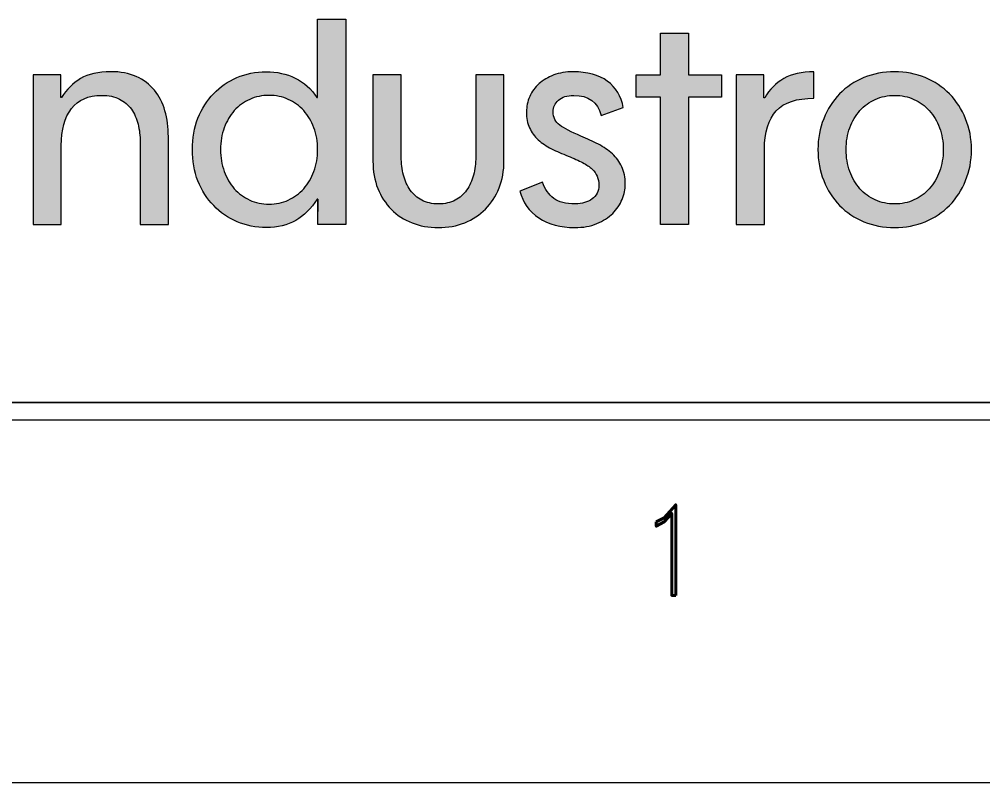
# Model space of a CAD drawing. Header units: millimetres. Extents: x 0 to 864, y 0 to 560.
# Drawn here: x 803.44 to 830.02, y 0 to 21.06 of the extents above; entities that cross this region are included whole.
import ezdxf

# ---------------------------------------------------------------- set-up
doc = ezdxf.new("R2010")
doc.units = ezdxf.units.MM
doc.layers.add('ACOT', color=7, linetype='Continuous')
doc.layers.add('Capa 1', color=7, linetype='Continuous')
doc.styles.add('ROMAND', font='romand', dxfattribs={"height": 0.125})

msp = doc.modelspace()

# ---------------------------------------------------------------- hatches: boundary and pattern name
at = {"linetype": 'ByBlock', "lineweight": 18}
h = msp.add_hatch(color=0, dxfattribs=at)
h.dxf.hatch_style = 1
h.paths.add_polyline_path([(821.909, 18.911), (822.82, 18.911), (822.82, 19.525), (821.909, 19.525), (821.909, 20.678), (821.13, 20.678), (821.13, 19.525), (820.464, 19.525), (820.464, 18.911), (821.13, 18.911), (821.13, 15.399), (821.909, 15.399)])
h = msp.add_hatch(color=0, dxfattribs=at)
h.dxf.hatch_style = 1
edge = h.paths.add_edge_path()
edge.add_spline(control_points=[(804.601, 16.886), (804.601, 17.269), (804.601, 17.575), (804.601, 17.575), (804.601, 18.01), (804.694, 18.35), (804.879, 18.593)], knot_values=[17, 17, 17, 17, 17.375023, 17.375023, 17.375023, 18.375023, 18.375023, 18.375023, 18.375023], degree=3, periodic=0)
edge.add_spline(control_points=[(804.879, 18.593), (805.066, 18.837), (805.344, 18.959), (805.716, 18.959)], knot_values=[16, 16, 16, 16, 17, 17, 17, 17], degree=3, periodic=0)
edge.add_spline(control_points=[(805.716, 18.959), (805.911, 18.959), (806.074, 18.924), (806.207, 18.857)], knot_values=[15, 15, 15, 15, 16, 16, 16, 16], degree=3, periodic=0)
edge.add_spline(control_points=[(806.207, 18.857), (806.342, 18.788), (806.45, 18.695), (806.534, 18.577)], knot_values=[14, 14, 14, 14, 15, 15, 15, 15], degree=3, periodic=0)
edge.add_spline(control_points=[(806.534, 18.577), (806.618, 18.46), (806.679, 18.322), (806.719, 18.165)], knot_values=[13, 13, 13, 13, 14, 14, 14, 14], degree=3, periodic=0)
edge.add_spline(control_points=[(806.719, 18.165), (806.757, 18.009), (806.777, 17.839), (806.777, 17.662)], knot_values=[12, 12, 12, 12, 13, 13, 13, 13], degree=3, periodic=0)
edge.add_spline(control_points=[(806.777, 17.662), (806.777, 17.662), (806.777, 15.399), (806.777, 15.399), (806.777, 15.399), (806.777, 15.399), (806.777, 15.399)], knot_values=[10.99999, 10.99999, 10.99999, 10.99999, 11.99999, 11.99999, 11.99999, 12, 12, 12, 12], degree=3, periodic=0)
edge.add_spline(control_points=[(806.777, 15.399), (806.777, 15.399), (807.555, 15.399), (807.555, 15.399)], knot_values=[10.00001, 10.00001, 10.00001, 10.00001, 10.99999, 10.99999, 10.99999, 10.99999], degree=3, periodic=0)
edge.add_spline(control_points=[(807.555, 15.399), (807.555, 15.399), (807.555, 17.819), (807.555, 17.819)], knot_values=[9.00001, 9.00001, 9.00001, 9.00001, 9.99999, 9.99999, 9.99999, 9.99999], degree=3, periodic=0)
edge.add_spline(control_points=[(807.555, 17.819), (807.555, 18.076), (807.524, 18.314), (807.461, 18.534)], knot_values=[8, 8, 8, 8, 9, 9, 9, 9], degree=3, periodic=0)
edge.add_spline(control_points=[(807.461, 18.534), (807.398, 18.753), (807.301, 18.944), (807.17, 19.103)], knot_values=[7, 7, 7, 7, 8, 8, 8, 8], degree=3, periodic=0)
edge.add_spline(control_points=[(807.17, 19.103), (807.04, 19.263), (806.873, 19.387), (806.671, 19.478)], knot_values=[6, 6, 6, 6, 7, 7, 7, 7], degree=3, periodic=0)
edge.add_spline(control_points=[(806.671, 19.478), (806.468, 19.566), (806.232, 19.612), (805.96, 19.612)], knot_values=[5, 5, 5, 5, 6, 6, 6, 6], degree=3, periodic=0)
edge.add_spline(control_points=[(805.96, 19.612), (805.625, 19.612), (805.35, 19.547), (805.134, 19.422)], knot_values=[4, 4, 4, 4, 5, 5, 5, 5], degree=3, periodic=0)
edge.add_spline(control_points=[(805.134, 19.422), (804.921, 19.297), (804.745, 19.124), (804.609, 18.904)], knot_values=[3, 3, 3, 3, 4, 4, 4, 4], degree=3, periodic=0)
edge.add_spline(control_points=[(804.584, 18.904), (804.584, 18.904), (804.584, 19.525), (804.584, 19.525), (804.584, 19.525), (804.584, 19.525), (804.584, 19.525)], knot_values=[0.99999, 0.99999, 0.99999, 0.99999, 1.99998, 1.99998, 1.99998, 1.99999, 1.99999, 1.99999, 1.99999], degree=3, periodic=0)
edge.add_spline(control_points=[(804.584, 19.525), (804.584, 19.525), (803.822, 19.525), (803.822, 19.525)], knot_values=[0.00001, 0.00001, 0.00001, 0.00001, 0.99999, 0.99999, 0.99999, 0.99999], degree=3, periodic=0)
edge.add_spline(control_points=[(803.822, 19.525), (803.822, 19.525), (803.822, 18.945), (803.822, 18.219)], knot_values=[20.624977, 20.624977, 20.624977, 20.624977, 21, 21, 21, 21], degree=3, periodic=0)
edge.add_spline(control_points=[(803.822, 18.219), (803.822, 17.494), (803.822, 16.624), (803.822, 16.044)], knot_values=[20.249985, 20.249985, 20.249985, 20.249985, 20.624977, 20.624977, 20.624977, 20.624977], degree=3, periodic=0)
edge.add_spline(control_points=[(803.822, 16.044), (803.822, 15.899), (803.822, 15.772), (803.822, 15.67)], knot_values=[20.156237, 20.156237, 20.156237, 20.156237, 20.249985, 20.249985, 20.249985, 20.249985], degree=3, periodic=0)
edge.add_spline(control_points=[(803.822, 15.67), (803.822, 15.568), (803.822, 15.491), (803.822, 15.445)], knot_values=[20.062489, 20.062489, 20.062489, 20.062489, 20.156237, 20.156237, 20.156237, 20.156237], degree=3, periodic=0)
edge.add_spline(control_points=[(803.822, 15.399), (803.822, 15.399), (803.822, 15.399), (803.822, 15.399), (803.822, 15.399), (803.822, 15.399), (803.822, 15.399)], knot_values=[19.998037, 19.998037, 19.998037, 19.998037, 20.000468, 20.000468, 20.000468, 20.002431, 20.002431, 20.002431, 20.002431], degree=3, periodic=0)
edge.add_spline(control_points=[(803.855, 15.399), (803.887, 15.399), (803.94, 15.399), (804.002, 15.399)], knot_values=[19.687496, 19.687496, 19.687496, 19.687496, 19.874992, 19.874992, 19.874992, 19.874992], degree=3, periodic=0)
edge.add_spline(control_points=[(804.002, 15.399), (804.065, 15.399), (804.138, 15.399), (804.211, 15.399)], knot_values=[19.5, 19.5, 19.5, 19.5, 19.687496, 19.687496, 19.687496, 19.687496], degree=3, periodic=0)
edge.add_spline(control_points=[(804.211, 15.399), (804.284, 15.399), (804.358, 15.399), (804.42, 15.399)], knot_values=[19.312504, 19.312504, 19.312504, 19.312504, 19.5, 19.5, 19.5, 19.5], degree=3, periodic=0)
edge.add_spline(control_points=[(804.42, 15.399), (804.483, 15.399), (804.536, 15.399), (804.568, 15.399)], knot_values=[19.125007, 19.125007, 19.125007, 19.125007, 19.312504, 19.312504, 19.312504, 19.312504], degree=3, periodic=0)
edge.add_spline(control_points=[(804.601, 15.399), (804.601, 15.399), (804.601, 15.399), (804.601, 15.399), (804.601, 15.399), (804.601, 15.399), (804.601, 15.399)], knot_values=[18.999033, 18.999033, 18.999033, 18.999033, 19.003926, 19.003926, 19.003926, 19.004893, 19.004893, 19.004893, 19.004893], degree=3, periodic=0)
edge.add_spline(control_points=[(804.601, 15.423), (804.601, 15.447), (804.601, 15.488), (804.601, 15.542)], knot_values=[18.843763, 18.843763, 18.843763, 18.843763, 18.937511, 18.937511, 18.937511, 18.937511], degree=3, periodic=0)
edge.add_spline(control_points=[(804.601, 15.542), (804.601, 15.595), (804.601, 15.662), (804.601, 15.739)], knot_values=[18.750015, 18.750015, 18.750015, 18.750015, 18.843763, 18.843763, 18.843763, 18.843763], degree=3, periodic=0)
edge.add_spline(control_points=[(804.601, 15.739), (804.601, 16.045), (804.601, 16.504), (804.601, 16.886)], knot_values=[18.375023, 18.375023, 18.375023, 18.375023, 18.750015, 18.750015, 18.750015, 18.750015], degree=3, periodic=0)
h = msp.add_hatch(color=0, dxfattribs=at)
h.dxf.hatch_style = 1
edge = h.paths.add_edge_path()
edge.add_spline(control_points=[(817.435, 18.503), (817.435, 18.33), (817.463, 18.181), (817.52, 18.059)], knot_values=[11, 11, 11, 11, 12, 12, 12, 12], degree=3, periodic=0)
edge.add_spline(control_points=[(817.52, 18.059), (817.579, 17.935), (817.658, 17.827), (817.761, 17.732)], knot_values=[10, 10, 10, 10, 11, 11, 11, 11], degree=3, periodic=0)
edge.add_spline(control_points=[(817.761, 17.732), (817.863, 17.637), (817.985, 17.555), (818.126, 17.485)], knot_values=[9, 9, 9, 9, 10, 10, 10, 10], degree=3, periodic=0)
edge.add_spline(control_points=[(818.126, 17.485), (818.267, 17.414), (818.419, 17.349), (818.582, 17.285)], knot_values=[8, 8, 8, 8, 9, 9, 9, 9], degree=3, periodic=0)
edge.add_spline(control_points=[(818.582, 17.285), (818.739, 17.222), (818.873, 17.162), (818.982, 17.103)], knot_values=[7, 7, 7, 7, 8, 8, 8, 8], degree=3, periodic=0)
edge.add_spline(control_points=[(818.982, 17.103), (819.093, 17.046), (819.18, 16.987), (819.244, 16.927)], knot_values=[6, 6, 6, 6, 7, 7, 7, 7], degree=3, periodic=0)
edge.add_spline(control_points=[(819.244, 16.927), (819.31, 16.866), (819.359, 16.8), (819.386, 16.727)], knot_values=[5, 5, 5, 5, 6, 6, 6, 6], degree=3, periodic=0)
edge.add_spline(control_points=[(819.386, 16.727), (819.416, 16.654), (819.431, 16.57), (819.431, 16.475)], knot_values=[4, 4, 4, 4, 5, 5, 5, 5], degree=3, periodic=0)
edge.add_spline(control_points=[(819.431, 16.475), (819.431, 16.313), (819.368, 16.188), (819.244, 16.102)], knot_values=[3, 3, 3, 3, 4, 4, 4, 4], degree=3, periodic=0)
edge.add_spline(control_points=[(819.244, 16.102), (819.124, 16.016), (818.968, 15.97), (818.778, 15.964)], knot_values=[2, 2, 2, 2, 3, 3, 3, 3], degree=3, periodic=0)
edge.add_spline(control_points=[(818.778, 15.964), (818.522, 15.964), (818.325, 16.016), (818.189, 16.117)], knot_values=[1, 1, 1, 1, 2, 2, 2, 2], degree=3, periodic=0)
edge.add_spline(control_points=[(818.189, 16.117), (818.053, 16.219), (817.947, 16.368), (817.874, 16.562)], knot_values=[0, 0, 0, 0, 1, 1, 1, 1], degree=3, periodic=0)
edge.add_spline(control_points=[(817.874, 16.562), (817.874, 16.562), (817.253, 16.317), (817.253, 16.317)], knot_values=[34.00001, 34.00001, 34.00001, 34.00001, 34.99999, 34.99999, 34.99999, 34.99999], degree=3, periodic=0)
edge.add_spline(control_points=[(817.253, 16.317), (817.333, 16.004), (817.508, 15.758), (817.776, 15.579)], knot_values=[33, 33, 33, 33, 34, 34, 34, 34], degree=3, periodic=0)
edge.add_spline(control_points=[(817.776, 15.579), (818.047, 15.4), (818.375, 15.312), (818.762, 15.312)], knot_values=[32, 32, 32, 32, 33, 33, 33, 33], degree=3, periodic=0)
edge.add_spline(control_points=[(818.762, 15.312), (818.998, 15.312), (819.203, 15.349), (819.379, 15.422)], knot_values=[31, 31, 31, 31, 32, 32, 32, 32], degree=3, periodic=0)
edge.add_spline(control_points=[(819.379, 15.422), (819.554, 15.495), (819.7, 15.59), (819.814, 15.705)], knot_values=[30, 30, 30, 30, 31, 31, 31, 31], degree=3, periodic=0)
edge.add_spline(control_points=[(819.814, 15.705), (819.93, 15.821), (820.017, 15.949), (820.074, 16.09)], knot_values=[29, 29, 29, 29, 30, 30, 30, 30], degree=3, periodic=0)
edge.add_spline(control_points=[(820.074, 16.09), (820.131, 16.232), (820.161, 16.37), (820.161, 16.506)], knot_values=[28, 28, 28, 28, 29, 29, 29, 29], degree=3, periodic=0)
edge.add_spline(control_points=[(820.161, 16.506), (820.161, 16.696), (820.129, 16.857), (820.066, 16.99)], knot_values=[27, 27, 27, 27, 28, 28, 28, 28], degree=3, periodic=0)
edge.add_spline(control_points=[(820.066, 16.99), (820.004, 17.124), (819.918, 17.242), (819.807, 17.344)], knot_values=[26, 26, 26, 26, 27, 27, 27, 27], degree=3, periodic=0)
edge.add_spline(control_points=[(819.807, 17.344), (819.697, 17.447), (819.568, 17.535), (819.418, 17.611)], knot_values=[25, 25, 25, 25, 26, 26, 26, 26], degree=3, periodic=0)
edge.add_spline(control_points=[(819.418, 17.611), (819.269, 17.686), (819.108, 17.762), (818.936, 17.835)], knot_values=[24, 24, 24, 24, 25, 25, 25, 25], degree=3, periodic=0)
edge.add_spline(control_points=[(818.936, 17.835), (818.668, 17.948), (818.474, 18.05), (818.353, 18.137)], knot_values=[23, 23, 23, 23, 24, 24, 24, 24], degree=3, periodic=0)
edge.add_spline(control_points=[(818.353, 18.137), (818.233, 18.224), (818.172, 18.348), (818.172, 18.51)], knot_values=[22, 22, 22, 22, 23, 23, 23, 23], degree=3, periodic=0)
edge.add_spline(control_points=[(818.172, 18.51), (818.172, 18.63), (818.221, 18.735), (818.318, 18.825)], knot_values=[21, 21, 21, 21, 22, 22, 22, 22], degree=3, periodic=0)
edge.add_spline(control_points=[(818.318, 18.825), (818.415, 18.915), (818.555, 18.958), (818.739, 18.958)], knot_values=[20, 20, 20, 20, 21, 21, 21, 21], degree=3, periodic=0)
edge.add_spline(control_points=[(818.739, 18.958), (819.148, 18.958), (819.399, 18.776), (819.493, 18.408)], knot_values=[19, 19, 19, 19, 20, 20, 20, 20], degree=3, periodic=0)
edge.add_spline(control_points=[(819.493, 18.408), (819.493, 18.408), (820.106, 18.62), (820.106, 18.62)], knot_values=[18.00001, 18.00001, 18.00001, 18.00001, 19, 19, 19, 19], degree=3, periodic=0)
edge.add_spline(control_points=[(820.106, 18.62), (820.048, 18.935), (819.902, 19.178), (819.666, 19.35)], knot_values=[17, 17, 17, 17, 18, 18, 18, 18], degree=3, periodic=0)
edge.add_spline(control_points=[(819.666, 19.35), (819.431, 19.525), (819.116, 19.61), (818.723, 19.61)], knot_values=[16, 16, 16, 16, 17, 17, 17, 17], degree=3, periodic=0)
edge.add_spline(control_points=[(818.723, 19.61), (818.525, 19.61), (818.346, 19.579), (818.189, 19.522)], knot_values=[15, 15, 15, 15, 16, 16, 16, 16], degree=3, periodic=0)
edge.add_spline(control_points=[(818.189, 19.522), (818.031, 19.46), (817.897, 19.379), (817.783, 19.282)], knot_values=[14, 14, 14, 14, 15, 15, 15, 15], degree=3, periodic=0)
edge.add_spline(control_points=[(817.783, 19.282), (817.672, 19.181), (817.585, 19.063), (817.524, 18.925)], knot_values=[13, 13, 13, 13, 14, 14, 14, 14], degree=3, periodic=0)
edge.add_spline(control_points=[(817.524, 18.925), (817.465, 18.791), (817.435, 18.649), (817.435, 18.503)], knot_values=[12, 12, 12, 12, 13, 13, 13, 13], degree=3, periodic=0)
edge = h.paths.add_edge_path()
edge.add_spline(control_points=[(816.036, 19.525), (816.036, 19.525), (816.036, 17.262), (816.036, 17.262)], knot_values=[10.00001, 10.00001, 10.00001, 10.00001, 10.99999, 10.99999, 10.99999, 10.99999], degree=3, periodic=0)
edge.add_spline(control_points=[(816.036, 17.262), (816.036, 17.083), (816.016, 16.914), (815.974, 16.759)], knot_values=[9, 9, 9, 9, 10, 10, 10, 10], degree=3, periodic=0)
edge.add_spline(control_points=[(815.974, 16.759), (815.931, 16.6), (815.869, 16.464), (815.785, 16.346)], knot_values=[8, 8, 8, 8, 9, 9, 9, 9], degree=3, periodic=0)
edge.add_spline(control_points=[(815.785, 16.346), (815.701, 16.227), (815.596, 16.134), (815.467, 16.067)], knot_values=[7, 7, 7, 7, 8, 8, 8, 8], degree=3, periodic=0)
edge.add_spline(control_points=[(815.467, 16.067), (815.339, 16), (815.184, 15.964), (815.007, 15.964)], knot_values=[6, 6, 6, 6, 7, 7, 7, 7], degree=3, periodic=0)
edge.add_spline(control_points=[(815.007, 15.964), (814.83, 15.964), (814.676, 16), (814.547, 16.067)], knot_values=[5, 5, 5, 5, 6, 6, 6, 6], degree=3, periodic=0)
edge.add_spline(control_points=[(814.547, 16.067), (814.419, 16.134), (814.312, 16.227), (814.229, 16.346)], knot_values=[4, 4, 4, 4, 5, 5, 5, 5], degree=3, periodic=0)
edge.add_spline(control_points=[(814.229, 16.346), (814.145, 16.464), (814.083, 16.6), (814.04, 16.759)], knot_values=[3, 3, 3, 3, 4, 4, 4, 4], degree=3, periodic=0)
edge.add_spline(control_points=[(814.04, 16.759), (813.998, 16.914), (813.979, 17.083), (813.979, 17.262)], knot_values=[2, 2, 2, 2, 3, 3, 3, 3], degree=3, periodic=0)
edge.add_spline(control_points=[(813.979, 17.262), (813.979, 17.262), (813.979, 19.525), (813.979, 19.525), (813.979, 19.525), (813.979, 19.525), (813.979, 19.525)], knot_values=[0.99999, 0.99999, 0.99999, 0.99999, 1.99999, 1.99999, 1.99999, 2, 2, 2, 2], degree=3, periodic=0)
edge.add_spline(control_points=[(813.979, 19.525), (813.979, 19.525), (813.2, 19.525), (813.2, 19.525)], knot_values=[0.00001, 0.00001, 0.00001, 0.00001, 0.99999, 0.99999, 0.99999, 0.99999], degree=3, periodic=0)
edge.add_spline(control_points=[(813.2, 19.525), (813.2, 19.525), (813.2, 17.142), (813.2, 17.142)], knot_values=[21.00001, 21.00001, 21.00001, 21.00001, 21.99999, 21.99999, 21.99999, 21.99999], degree=3, periodic=0)
edge.add_spline(control_points=[(813.2, 17.142), (813.2, 16.864), (813.245, 16.615), (813.332, 16.392)], knot_values=[20, 20, 20, 20, 21, 21, 21, 21], degree=3, periodic=0)
edge.add_spline(control_points=[(813.332, 16.392), (813.423, 16.169), (813.546, 15.977), (813.707, 15.815)], knot_values=[19, 19, 19, 19, 20, 20, 20, 20], degree=3, periodic=0)
edge.add_spline(control_points=[(813.707, 15.815), (813.866, 15.652), (814.057, 15.529), (814.277, 15.442)], knot_values=[18, 18, 18, 18, 19, 19, 19, 19], degree=3, periodic=0)
edge.add_spline(control_points=[(814.277, 15.442), (814.497, 15.356), (814.737, 15.312), (815, 15.312)], knot_values=[17, 17, 17, 17, 18, 18, 18, 18], degree=3, periodic=0)
edge.add_spline(control_points=[(815, 15.312), (815.267, 15.312), (815.51, 15.356), (815.73, 15.446)], knot_values=[16, 16, 16, 16, 17, 17, 17, 17], degree=3, periodic=0)
edge.add_spline(control_points=[(815.73, 15.446), (815.95, 15.535), (816.141, 15.662), (816.305, 15.823)], knot_values=[15, 15, 15, 15, 16, 16, 16, 16], degree=3, periodic=0)
edge.add_spline(control_points=[(816.305, 15.823), (816.466, 15.984), (816.592, 16.178), (816.68, 16.404)], knot_values=[14, 14, 14, 14, 15, 15, 15, 15], degree=3, periodic=0)
edge.add_spline(control_points=[(816.68, 16.404), (816.77, 16.629), (816.815, 16.881), (816.815, 17.159)], knot_values=[13, 13, 13, 13, 14, 14, 14, 14], degree=3, periodic=0)
edge.add_spline(control_points=[(816.815, 17.159), (816.815, 17.159), (816.815, 19.525), (816.815, 19.525), (816.815, 19.525), (816.815, 19.525), (816.815, 19.525)], knot_values=[11.99999, 11.99999, 11.99999, 11.99999, 12.99999, 12.99999, 12.99999, 13, 13, 13, 13], degree=3, periodic=0)
edge.add_spline(control_points=[(816.815, 19.525), (816.815, 19.525), (816.036, 19.525), (816.036, 19.525)], knot_values=[11.00001, 11.00001, 11.00001, 11.00001, 11.99999, 11.99999, 11.99999, 11.99999], degree=3, periodic=0)
h = msp.add_hatch(color=0, dxfattribs=at)
h.dxf.hatch_style = 1
edge = h.paths.add_edge_path()
edge.add_spline(control_points=[(823.222, 19.525), (823.222, 19.525), (823.222, 18.945), (823.222, 18.219)], knot_values=[10.624977, 10.624977, 10.624977, 10.624977, 11, 11, 11, 11], degree=3, periodic=0)
edge.add_spline(control_points=[(823.222, 18.219), (823.222, 17.494), (823.222, 16.624), (823.222, 16.044)], knot_values=[10.249985, 10.249985, 10.249985, 10.249985, 10.624977, 10.624977, 10.624977, 10.624977], degree=3, periodic=0)
edge.add_spline(control_points=[(823.222, 16.044), (823.222, 15.899), (823.222, 15.772), (823.222, 15.67)], knot_values=[10.156237, 10.156237, 10.156237, 10.156237, 10.249985, 10.249985, 10.249985, 10.249985], degree=3, periodic=0)
edge.add_spline(control_points=[(823.222, 15.67), (823.222, 15.568), (823.222, 15.491), (823.222, 15.445)], knot_values=[10.062489, 10.062489, 10.062489, 10.062489, 10.156237, 10.156237, 10.156237, 10.156237], degree=3, periodic=0)
edge.add_spline(control_points=[(823.222, 15.399), (823.222, 15.399), (823.222, 15.399), (823.222, 15.399), (823.222, 15.399), (823.222, 15.399), (823.222, 15.399)], knot_values=[9.998037, 9.998037, 9.998037, 9.998037, 10.000468, 10.000468, 10.000468, 10.002431, 10.002431, 10.002431, 10.002431], degree=3, periodic=0)
edge.add_spline(control_points=[(823.235, 15.399), (823.241, 15.399), (823.247, 15.399), (823.255, 15.399)], knot_values=[9.874992, 9.874992, 9.874992, 9.874992, 9.921867, 9.921867, 9.921867, 9.921867], degree=3, periodic=0)
edge.add_spline(control_points=[(823.255, 15.399), (823.287, 15.399), (823.34, 15.399), (823.402, 15.399)], knot_values=[9.687496, 9.687496, 9.687496, 9.687496, 9.874992, 9.874992, 9.874992, 9.874992], degree=3, periodic=0)
edge.add_spline(control_points=[(823.402, 15.399), (823.465, 15.399), (823.538, 15.399), (823.611, 15.399)], knot_values=[9.5, 9.5, 9.5, 9.5, 9.687496, 9.687496, 9.687496, 9.687496], degree=3, periodic=0)
edge.add_spline(control_points=[(823.611, 15.399), (823.684, 15.399), (823.757, 15.399), (823.819, 15.399)], knot_values=[9.312504, 9.312504, 9.312504, 9.312504, 9.5, 9.5, 9.5, 9.5], degree=3, periodic=0)
edge.add_spline(control_points=[(823.819, 15.399), (823.882, 15.399), (823.934, 15.399), (823.966, 15.399)], knot_values=[9.125007, 9.125007, 9.125007, 9.125007, 9.312504, 9.312504, 9.312504, 9.312504], degree=3, periodic=0)
edge.add_spline(control_points=[(824, 15.399), (824, 15.399), (824, 15.399), (824, 15.399), (824, 15.399), (824, 15.399), (824, 15.399)], knot_values=[8.999033, 8.999033, 8.999033, 8.999033, 9.003926, 9.003926, 9.003926, 9.004893, 9.004893, 9.004893, 9.004893], degree=3, periodic=0)
edge.add_spline(control_points=[(824, 15.422), (824, 15.445), (824, 15.483), (824, 15.535)], knot_values=[8.843763, 8.843763, 8.843763, 8.843763, 8.937511, 8.937511, 8.937511, 8.937511], degree=3, periodic=0)
edge.add_spline(control_points=[(824, 15.535), (824, 15.586), (824, 15.649), (824, 15.722)], knot_values=[8.750015, 8.750015, 8.750015, 8.750015, 8.843763, 8.843763, 8.843763, 8.843763], degree=3, periodic=0)
edge.add_spline(control_points=[(824, 15.722), (824, 16.012), (824, 16.448), (824, 16.811)], knot_values=[8.375023, 8.375023, 8.375023, 8.375023, 8.750015, 8.750015, 8.750015, 8.750015], degree=3, periodic=0)
edge.add_spline(control_points=[(824, 16.811), (824, 17.174), (824, 17.465), (824, 17.465), (824, 17.943), (824.108, 18.298), (824.325, 18.532)], knot_values=[7, 7, 7, 7, 7.375023, 7.375023, 7.375023, 8.375023, 8.375023, 8.375023, 8.375023], degree=3, periodic=0)
edge.add_spline(control_points=[(824.325, 18.532), (824.542, 18.764), (824.889, 18.88), (825.367, 18.88)], knot_values=[6, 6, 6, 6, 7, 7, 7, 7], degree=3, periodic=0)
edge.add_spline(control_points=[(825.367, 18.88), (825.367, 18.88), (825.367, 19.612), (825.367, 19.612)], knot_values=[5.00001, 5.00001, 5.00001, 5.00001, 6, 6, 6, 6], degree=3, periodic=0)
edge.add_spline(control_points=[(825.367, 19.612), (825.027, 19.612), (824.749, 19.547), (824.533, 19.422)], knot_values=[4, 4, 4, 4, 5, 5, 5, 5], degree=3, periodic=0)
edge.add_spline(control_points=[(824.533, 19.422), (824.319, 19.297), (824.143, 19.119), (824.007, 18.889)], knot_values=[3, 3, 3, 3, 4, 4, 4, 4], degree=3, periodic=0)
edge.add_spline(control_points=[(824.007, 18.889), (824.007, 18.889), (823.983, 18.889), (823.983, 18.889), (823.983, 18.889), (823.983, 18.889), (823.983, 18.889)], knot_values=[1.99999, 1.99999, 1.99999, 1.99999, 2.99999, 2.99999, 2.99999, 3, 3, 3, 3], degree=3, periodic=0)
edge.add_spline(control_points=[(823.983, 18.889), (823.983, 18.889), (823.983, 19.525), (823.983, 19.525), (823.983, 19.525), (823.983, 19.525), (823.983, 19.525)], knot_values=[0.99999, 0.99999, 0.99999, 0.99999, 1.99998, 1.99998, 1.99998, 1.99999, 1.99999, 1.99999, 1.99999], degree=3, periodic=0)
edge.add_spline(control_points=[(823.983, 19.525), (823.983, 19.525), (823.222, 19.525), (823.222, 19.525)], knot_values=[0.00001, 0.00001, 0.00001, 0.00001, 0.99999, 0.99999, 0.99999, 0.99999], degree=3, periodic=0)
h = msp.add_hatch(color=0, dxfattribs=at)
h.dxf.hatch_style = 1
edge = h.paths.add_edge_path()
edge.add_spline(control_points=[(827.591, 15.312), (827.895, 15.312), (828.177, 15.365), (828.436, 15.472)], knot_values=[15, 15, 15, 15, 16, 16, 16, 16], degree=3, periodic=0)
edge.add_spline(control_points=[(828.436, 15.472), (828.695, 15.58), (828.918, 15.731), (829.107, 15.924)], knot_values=[14, 14, 14, 14, 15, 15, 15, 15], degree=3, periodic=0)
edge.add_spline(control_points=[(829.107, 15.924), (829.296, 16.119), (829.444, 16.348), (829.551, 16.609)], knot_values=[13, 13, 13, 13, 14, 14, 14, 14], degree=3, periodic=0)
edge.add_spline(control_points=[(829.551, 16.609), (829.659, 16.87), (829.713, 17.156), (829.713, 17.465)], knot_values=[12, 12, 12, 12, 13, 13, 13, 13], degree=3, periodic=0)
edge.add_spline(control_points=[(829.713, 17.465), (829.713, 17.769), (829.659, 18.052), (829.551, 18.314)], knot_values=[11, 11, 11, 11, 12, 12, 12, 12], degree=3, periodic=0)
edge.add_spline(control_points=[(829.551, 18.314), (829.444, 18.576), (829.296, 18.804), (829.107, 18.997)], knot_values=[10, 10, 10, 10, 11, 11, 11, 11], degree=3, periodic=0)
edge.add_spline(control_points=[(829.107, 18.997), (828.918, 19.191), (828.695, 19.343), (828.436, 19.45)], knot_values=[9, 9, 9, 9, 10, 10, 10, 10], degree=3, periodic=0)
edge.add_spline(control_points=[(828.436, 19.45), (828.177, 19.556), (827.895, 19.61), (827.591, 19.61)], knot_values=[8, 8, 8, 8, 9, 9, 9, 9], degree=3, periodic=0)
edge.add_spline(control_points=[(827.591, 19.61), (827.287, 19.61), (827.005, 19.556), (826.745, 19.45)], knot_values=[7, 7, 7, 7, 8, 8, 8, 8], degree=3, periodic=0)
edge.add_spline(control_points=[(826.745, 19.45), (826.486, 19.343), (826.263, 19.191), (826.075, 18.997)], knot_values=[6, 6, 6, 6, 7, 7, 7, 7], degree=3, periodic=0)
edge.add_spline(control_points=[(826.075, 18.997), (825.885, 18.804), (825.739, 18.576), (825.635, 18.314)], knot_values=[5, 5, 5, 5, 6, 6, 6, 6], degree=3, periodic=0)
edge.add_spline(control_points=[(825.635, 18.314), (825.529, 18.052), (825.477, 17.769), (825.477, 17.465)], knot_values=[4, 4, 4, 4, 5, 5, 5, 5], degree=3, periodic=0)
edge.add_spline(control_points=[(825.477, 17.465), (825.477, 17.156), (825.529, 16.87), (825.635, 16.609)], knot_values=[3, 3, 3, 3, 4, 4, 4, 4], degree=3, periodic=0)
edge.add_spline(control_points=[(825.635, 16.609), (825.739, 16.348), (825.885, 16.119), (826.075, 15.924)], knot_values=[2, 2, 2, 2, 3, 3, 3, 3], degree=3, periodic=0)
edge.add_spline(control_points=[(826.075, 15.924), (826.263, 15.731), (826.486, 15.58), (826.745, 15.472)], knot_values=[1, 1, 1, 1, 2, 2, 2, 2], degree=3, periodic=0)
edge.add_spline(control_points=[(826.745, 15.472), (827.005, 15.365), (827.287, 15.312), (827.591, 15.312)], knot_values=[0, 0, 0, 0, 1, 1, 1, 1], degree=3, periodic=0)
edge = h.paths.add_edge_path(flags=16)
edge.add_spline(control_points=[(827.591, 15.964), (827.785, 15.964), (827.963, 16.001), (828.126, 16.074)], knot_values=[0, 0, 0, 0, 1, 1, 1, 1], degree=3, periodic=0)
edge.add_spline(control_points=[(828.126, 16.074), (828.287, 16.147), (828.428, 16.251), (828.549, 16.385)], knot_values=[1, 1, 1, 1, 2, 2, 2, 2], degree=3, periodic=0)
edge.add_spline(control_points=[(828.549, 16.385), (828.67, 16.518), (828.764, 16.676), (828.833, 16.861)], knot_values=[2, 2, 2, 2, 3, 3, 3, 3], degree=3, periodic=0)
edge.add_spline(control_points=[(828.833, 16.861), (828.9, 17.045), (828.934, 17.245), (828.934, 17.465), (828.934, 17.685), (828.9, 17.885), (828.833, 18.067)], knot_values=[3, 3, 3, 3, 4, 4, 4, 5, 5, 5, 5], degree=3, periodic=0)
edge.add_spline(control_points=[(828.833, 18.067), (828.764, 18.247), (828.67, 18.405), (828.549, 18.537)], knot_values=[5, 5, 5, 5, 6, 6, 6, 6], degree=3, periodic=0)
edge.add_spline(control_points=[(828.549, 18.537), (828.428, 18.672), (828.287, 18.775), (828.126, 18.849)], knot_values=[6, 6, 6, 6, 7, 7, 7, 7], degree=3, periodic=0)
edge.add_spline(control_points=[(828.126, 18.849), (827.963, 18.923), (827.785, 18.958), (827.591, 18.958)], knot_values=[7, 7, 7, 7, 8, 8, 8, 8], degree=3, periodic=0)
edge.add_spline(control_points=[(827.591, 18.958), (827.401, 18.958), (827.226, 18.923), (827.06, 18.849)], knot_values=[8, 8, 8, 8, 9, 9, 9, 9], degree=3, periodic=0)
edge.add_spline(control_points=[(827.06, 18.849), (826.895, 18.775), (826.755, 18.672), (826.635, 18.537)], knot_values=[9, 9, 9, 9, 10, 10, 10, 10], degree=3, periodic=0)
edge.add_spline(control_points=[(826.635, 18.537), (826.518, 18.405), (826.425, 18.247), (826.356, 18.067)], knot_values=[10, 10, 10, 10, 11, 11, 11, 11], degree=3, periodic=0)
edge.add_spline(control_points=[(826.356, 18.067), (826.289, 17.885), (826.255, 17.685), (826.255, 17.465), (826.255, 17.245), (826.289, 17.045), (826.356, 16.861)], knot_values=[11, 11, 11, 11, 12, 12, 12, 13, 13, 13, 13], degree=3, periodic=0)
edge.add_spline(control_points=[(826.356, 16.861), (826.425, 16.676), (826.518, 16.518), (826.635, 16.385)], knot_values=[13, 13, 13, 13, 14, 14, 14, 14], degree=3, periodic=0)
edge.add_spline(control_points=[(826.635, 16.385), (826.755, 16.251), (826.895, 16.147), (827.06, 16.074)], knot_values=[14, 14, 14, 14, 15, 15, 15, 15], degree=3, periodic=0)
edge.add_spline(control_points=[(827.06, 16.074), (827.226, 16.001), (827.401, 15.964), (827.591, 15.964)], knot_values=[15, 15, 15, 15, 16, 16, 16, 16], degree=3, periodic=0)
at = {"layer": 'ACOT', "linetype": 'ByBlock', "lineweight": 18}
h = msp.add_hatch(color=0, dxfattribs=at)
h.dxf.hatch_style = 1
edge = h.paths.add_edge_path()
edge.add_spline(control_points=[(812.452, 15.399), (812.452, 15.399), (812.452, 21.058), (812.452, 21.058)], knot_values=[16, 16, 16, 16, 17, 17, 17, 17], degree=3, periodic=0)
edge.add_spline(control_points=[(812.452, 21.058), (812.452, 21.058), (811.673, 21.058), (811.673, 21.058)], knot_values=[15.00001, 15.00001, 15.00001, 15.00001, 16, 16, 16, 16], degree=3, periodic=0)
edge.add_spline(control_points=[(811.673, 21.058), (811.673, 21.058), (811.673, 19.266), (811.673, 18.95)], knot_values=[14.088223, 14.088223, 14.088223, 14.088223, 14.99999, 14.99999, 14.99999, 14.99999], degree=3, periodic=0)
edge.add_spline(control_points=[(811.673, 18.95), (811.673, 18.919), (811.673, 18.902), (811.673, 18.902)], knot_values=[14.00001, 14.00001, 14.00001, 14.00001, 14.088223, 14.088223, 14.088223, 14.088223], degree=3, periodic=0)
edge.add_line((811.673, 18.902), (811.65, 18.902))
edge.add_spline(control_points=[(811.65, 18.902), (811.499, 19.14), (811.301, 19.317), (811.057, 19.435)], knot_values=[12, 12, 12, 12, 13, 13, 13, 13], degree=3, periodic=0)
edge.add_spline(control_points=[(811.057, 19.435), (810.813, 19.552), (810.545, 19.61), (810.252, 19.61)], knot_values=[11, 11, 11, 11, 12, 12, 12, 12], degree=3, periodic=0)
edge.add_spline(control_points=[(810.252, 19.61), (809.963, 19.61), (809.694, 19.556), (809.445, 19.45)], knot_values=[10, 10, 10, 10, 11, 11, 11, 11], degree=3, periodic=0)
edge.add_spline(control_points=[(809.445, 19.45), (809.198, 19.343), (808.982, 19.195), (808.802, 19.005)], knot_values=[9, 9, 9, 9, 10, 10, 10, 10], degree=3, periodic=0)
edge.add_spline(control_points=[(808.802, 19.005), (808.62, 18.817), (808.478, 18.593), (808.372, 18.331)], knot_values=[8, 8, 8, 8, 9, 9, 9, 9], degree=3, periodic=0)
edge.add_spline(control_points=[(808.372, 18.331), (808.269, 18.068), (808.217, 17.78), (808.217, 17.465)], knot_values=[7, 7, 7, 7, 8, 8, 8, 8], degree=3, periodic=0)
edge.add_spline(control_points=[(808.217, 17.465), (808.217, 17.152), (808.269, 16.861), (808.372, 16.598)], knot_values=[6, 6, 6, 6, 7, 7, 7, 7], degree=3, periodic=0)
edge.add_spline(control_points=[(808.372, 16.598), (808.478, 16.333), (808.621, 16.105), (808.805, 15.918)], knot_values=[5, 5, 5, 5, 6, 6, 6, 6], degree=3, periodic=0)
edge.add_spline(control_points=[(808.805, 15.918), (808.988, 15.729), (809.203, 15.58), (809.453, 15.472)], knot_values=[4, 4, 4, 4, 5, 5, 5, 5], degree=3, periodic=0)
edge.add_spline(control_points=[(809.453, 15.472), (809.702, 15.365), (809.971, 15.312), (810.26, 15.312)], knot_values=[3, 3, 3, 3, 4, 4, 4, 4], degree=3, periodic=0)
edge.add_spline(control_points=[(810.26, 15.312), (810.574, 15.312), (810.843, 15.377), (811.068, 15.508)], knot_values=[2, 2, 2, 2, 3, 3, 3, 3], degree=3, periodic=0)
edge.add_spline(control_points=[(811.068, 15.508), (811.294, 15.639), (811.49, 15.836), (811.659, 16.097)], knot_values=[1, 1, 1, 1, 2, 2, 2, 2], degree=3, periodic=0)
edge.add_line((811.659, 16.097), (811.681, 16.097))
edge.add_line((811.681, 16.097), (811.681, 15.753))
edge.add_spline(control_points=[(811.681, 15.907), (811.681, 15.701), (811.681, 15.399), (811.681, 15.399)], knot_values=[18.000018, 18.000018, 18.000018, 18.000018, 18.65736, 18.65736, 18.65736, 18.65736], degree=3, periodic=0)
edge.add_spline(control_points=[(811.681, 15.399), (811.681, 15.399), (812.452, 15.399), (812.452, 15.399)], knot_values=[17, 17, 17, 17, 17.999982, 17.999982, 17.999982, 17.999982], degree=3, periodic=0)
edge = h.paths.add_edge_path(flags=16)
edge.add_spline(control_points=[(811.572, 18.067), (811.639, 17.885), (811.673, 17.685), (811.673, 17.465), (811.673, 17.245), (811.639, 17.045), (811.572, 16.861)], knot_values=[3, 3, 3, 3, 4, 4, 4, 5, 5, 5, 5], degree=3, periodic=0)
edge.add_spline(control_points=[(811.572, 16.861), (811.503, 16.676), (811.409, 16.518), (811.288, 16.385)], knot_values=[2, 2, 2, 2, 3, 3, 3, 3], degree=3, periodic=0)
edge.add_spline(control_points=[(811.288, 16.385), (811.169, 16.251), (811.027, 16.146), (810.863, 16.071)], knot_values=[1, 1, 1, 1, 2, 2, 2, 2], degree=3, periodic=0)
edge.add_spline(control_points=[(810.863, 16.071), (810.701, 15.995), (810.524, 15.957), (810.33, 15.957)], knot_values=[0, 0, 0, 0, 1, 1, 1, 1], degree=3, periodic=0)
edge.add_spline(control_points=[(810.33, 15.957), (810.14, 15.957), (809.965, 15.995), (809.8, 16.071)], knot_values=[15, 15, 15, 15, 16, 16, 16, 16], degree=3, periodic=0)
edge.add_spline(control_points=[(809.8, 16.071), (809.634, 16.146), (809.492, 16.251), (809.375, 16.385)], knot_values=[14, 14, 14, 14, 15, 15, 15, 15], degree=3, periodic=0)
edge.add_spline(control_points=[(809.375, 16.385), (809.257, 16.518), (809.164, 16.676), (809.095, 16.861)], knot_values=[13, 13, 13, 13, 14, 14, 14, 14], degree=3, periodic=0)
edge.add_spline(control_points=[(809.095, 16.861), (809.029, 17.045), (808.995, 17.245), (808.995, 17.465), (808.995, 17.685), (809.029, 17.885), (809.095, 18.067)], knot_values=[11, 11, 11, 11, 12, 12, 12, 13, 13, 13, 13], degree=3, periodic=0)
edge.add_spline(control_points=[(809.095, 18.067), (809.164, 18.247), (809.257, 18.405), (809.375, 18.537)], knot_values=[10, 10, 10, 10, 11, 11, 11, 11], degree=3, periodic=0)
edge.add_spline(control_points=[(809.375, 18.537), (809.492, 18.672), (809.634, 18.775), (809.8, 18.848)], knot_values=[9, 9, 9, 9, 10, 10, 10, 10], degree=3, periodic=0)
edge.add_spline(control_points=[(809.8, 18.848), (809.965, 18.923), (810.14, 18.958), (810.33, 18.958)], knot_values=[8, 8, 8, 8, 9, 9, 9, 9], degree=3, periodic=0)
edge.add_spline(control_points=[(810.33, 18.958), (810.524, 18.958), (810.701, 18.923), (810.863, 18.848)], knot_values=[7, 7, 7, 7, 8, 8, 8, 8], degree=3, periodic=0)
edge.add_spline(control_points=[(810.863, 18.848), (811.027, 18.775), (811.169, 18.672), (811.288, 18.537)], knot_values=[6, 6, 6, 6, 7, 7, 7, 7], degree=3, periodic=0)
edge.add_spline(control_points=[(811.288, 18.537), (811.409, 18.405), (811.503, 18.247), (811.572, 18.067)], knot_values=[5, 5, 5, 5, 6, 6, 6, 6], degree=3, periodic=0)

# ---------------------------------------------------------------- linework, layer by layer
at = {"lineweight": 18}
for p, q in [((854, 10), (10, 10)), ((864, 0), (0, 0))]:
    msp.add_line(p, q, dxfattribs=at)
at = {"layer": 'ACOT', "color": 0, "linetype": 'ByBlock', "lineweight": 18}
for p, q in [((811.673, 18.902), (811.65, 18.902)), ((811.673, 18.902), (811.673, 18.995)), ((811.681, 16.097), (811.659, 16.097)), ((811.681, 16.097), (811.681, 15.753)), ((853.514, 10.486), (571.184, 10.486)), ((609.263, 10.486), (853.514, 10.486))]:
    msp.add_line(p, q, dxfattribs=at)
at = {"layer": 'Capa 1', "color": 0, "linetype": 'ByBlock', "lineweight": 18}
msp.add_lwpolyline([(820.464, 19.525), (821.13, 19.525), (821.13, 20.678), (821.909, 20.678), (821.909, 19.525), (822.82, 19.525), (822.82, 18.911), (821.909, 18.911), (821.909, 15.399), (821.13, 15.399), (821.13, 18.911), (820.464, 18.911), (820.464, 19.525)], dxfattribs=at)
for points in [[(811.673, 18.902), (811.673, 18.902), (811.673, 21.058), (811.673, 21.058)], [(811.673, 21.058), (811.673, 21.058), (812.452, 21.058), (812.452, 21.058)], [(812.452, 21.058), (812.452, 21.058), (812.452, 15.399), (812.452, 15.399)], [(808.802, 19.005), (808.982, 19.195), (809.198, 19.343), (809.445, 19.45)], [(811.057, 19.435), (811.301, 19.317), (811.499, 19.14), (811.65, 18.902)], [(808.372, 18.331), (808.478, 18.593), (808.62, 18.817), (808.802, 19.005)], [(811.65, 18.902), (811.65, 18.902), (811.673, 18.902), (811.673, 18.902)], [(809.8, 18.848), (809.634, 18.775), (809.492, 18.672), (809.375, 18.537)], [(811.288, 18.537), (811.169, 18.672), (811.027, 18.775), (810.863, 18.848)], [(809.375, 18.537), (809.257, 18.405), (809.164, 18.247), (809.095, 18.067)], [(811.572, 18.067), (811.503, 18.247), (811.409, 18.405), (811.288, 18.537)], [(809.095, 16.861), (809.164, 16.676), (809.257, 16.518), (809.375, 16.385)], [(811.288, 16.385), (811.409, 16.518), (811.503, 16.676), (811.572, 16.861)], [(808.805, 15.918), (808.621, 16.105), (808.478, 16.333), (808.372, 16.598)], [(809.375, 16.385), (809.492, 16.251), (809.634, 16.146), (809.8, 16.071)], [(810.863, 16.071), (811.027, 16.146), (811.169, 16.251), (811.288, 16.385)], [(809.8, 16.071), (809.965, 15.995), (810.14, 15.957), (810.33, 15.957)], [(810.33, 15.957), (810.524, 15.957), (810.701, 15.995), (810.863, 16.071)], [(811.659, 16.097), (811.49, 15.836), (811.294, 15.639), (811.068, 15.508)], [(811.681, 16.097), (811.681, 16.097), (811.659, 16.097), (811.659, 16.097)], [(811.681, 15.399), (811.681, 15.399), (811.681, 16.097), (811.681, 16.097)], [(809.453, 15.472), (809.203, 15.58), (808.988, 15.729), (808.805, 15.918)], [(812.452, 15.399), (812.452, 15.399), (811.681, 15.399), (811.681, 15.399)]]:
    msp.add_open_spline(points, degree=3, dxfattribs=at)
for points, knots in [([(803.822, 19.525), (803.822, 19.525), (804.584, 19.525), (804.584, 19.525), (804.584, 19.525), (804.584, 18.904), (804.584, 18.904), (804.584, 18.904), (804.609, 18.904), (804.609, 18.904), (804.745, 19.124), (804.921, 19.297), (805.134, 19.422), (805.35, 19.547), (805.625, 19.612), (805.96, 19.612), (806.232, 19.612), (806.468, 19.566), (806.671, 19.478), (806.873, 19.387), (807.04, 19.263), (807.17, 19.103), (807.301, 18.944), (807.398, 18.753), (807.461, 18.534), (807.524, 18.314), (807.555, 18.076), (807.555, 17.819), (807.555, 17.819), (807.555, 15.399), (807.555, 15.399), (807.555, 15.399), (806.777, 15.399), (806.777, 15.399), (806.777, 15.399), (806.777, 17.662), (806.777, 17.662), (806.777, 17.839), (806.757, 18.009), (806.719, 18.165), (806.679, 18.322), (806.618, 18.46), (806.534, 18.577), (806.45, 18.695), (806.342, 18.788), (806.207, 18.857), (806.074, 18.924), (805.911, 18.959), (805.716, 18.959), (805.344, 18.959), (805.066, 18.837), (804.879, 18.593), (804.694, 18.35), (804.601, 18.01), (804.601, 17.575), (804.601, 17.575), (804.601, 15.399), (804.601, 15.399), (804.601, 15.399), (803.822, 15.399), (803.822, 15.399), (803.822, 15.399), (803.822, 19.525), (803.822, 19.525)], [0, 0, 0, 0, 1, 1, 1, 2, 2, 2, 3, 3, 3, 4, 4, 4, 5, 5, 5, 6, 6, 6, 7, 7, 7, 8, 8, 8, 9, 9, 9, 10, 10, 10, 11, 11, 11, 12, 12, 12, 13, 13, 13, 14, 14, 14, 15, 15, 15, 16, 16, 16, 17, 17, 17, 18, 18, 18, 19, 19, 19, 20, 20, 20, 21, 21, 21, 21]), ([(809.445, 19.45), (809.694, 19.556), (809.963, 19.61), (810.252, 19.61), (810.545, 19.61), (810.813, 19.552), (811.057, 19.435)], [10, 10, 10, 10, 11, 11, 11, 12, 12, 12, 12]), ([(813.2, 19.525), (813.2, 19.525), (813.979, 19.525), (813.979, 19.525), (813.979, 19.525), (813.979, 17.262), (813.979, 17.262), (813.979, 17.083), (813.998, 16.914), (814.04, 16.759), (814.083, 16.6), (814.145, 16.464), (814.229, 16.346), (814.312, 16.227), (814.419, 16.134), (814.547, 16.067), (814.676, 16), (814.83, 15.964), (815.007, 15.964), (815.184, 15.964), (815.339, 16), (815.467, 16.067), (815.596, 16.134), (815.701, 16.227), (815.785, 16.346), (815.869, 16.464), (815.931, 16.6), (815.974, 16.759), (816.016, 16.914), (816.036, 17.083), (816.036, 17.262), (816.036, 17.262), (816.036, 19.525), (816.036, 19.525), (816.036, 19.525), (816.815, 19.525), (816.815, 19.525), (816.815, 19.525), (816.815, 17.159), (816.815, 17.159), (816.815, 16.881), (816.77, 16.629), (816.68, 16.404), (816.592, 16.178), (816.466, 15.984), (816.305, 15.823), (816.141, 15.662), (815.95, 15.535), (815.73, 15.446), (815.51, 15.356), (815.267, 15.312), (815, 15.312), (814.737, 15.312), (814.497, 15.356), (814.277, 15.442), (814.057, 15.529), (813.866, 15.652), (813.707, 15.815), (813.546, 15.977), (813.423, 16.169), (813.332, 16.392), (813.245, 16.615), (813.2, 16.864), (813.2, 17.142), (813.2, 17.142), (813.2, 19.525), (813.2, 19.525)], [0, 0, 0, 0, 1, 1, 1, 2, 2, 2, 3, 3, 3, 4, 4, 4, 5, 5, 5, 6, 6, 6, 7, 7, 7, 8, 8, 8, 9, 9, 9, 10, 10, 10, 11, 11, 11, 12, 12, 12, 13, 13, 13, 14, 14, 14, 15, 15, 15, 16, 16, 16, 17, 17, 17, 18, 18, 18, 19, 19, 19, 20, 20, 20, 21, 21, 21, 22, 22, 22, 22]), ([(817.874, 16.562), (817.947, 16.368), (818.053, 16.219), (818.189, 16.117), (818.325, 16.016), (818.522, 15.964), (818.778, 15.964), (818.968, 15.97), (819.124, 16.016), (819.244, 16.102), (819.368, 16.188), (819.431, 16.313), (819.431, 16.475), (819.431, 16.57), (819.416, 16.654), (819.386, 16.727), (819.359, 16.8), (819.31, 16.866), (819.244, 16.927), (819.18, 16.987), (819.093, 17.046), (818.982, 17.103), (818.873, 17.162), (818.739, 17.222), (818.582, 17.285), (818.419, 17.349), (818.267, 17.414), (818.126, 17.485), (817.985, 17.555), (817.863, 17.637), (817.761, 17.732), (817.658, 17.827), (817.579, 17.935), (817.52, 18.059), (817.463, 18.181), (817.435, 18.33), (817.435, 18.503), (817.435, 18.649), (817.465, 18.791), (817.524, 18.925), (817.585, 19.063), (817.672, 19.181), (817.783, 19.282), (817.897, 19.379), (818.031, 19.46), (818.189, 19.522), (818.346, 19.579), (818.525, 19.61), (818.723, 19.61), (819.116, 19.61), (819.431, 19.525), (819.666, 19.35), (819.902, 19.178), (820.048, 18.935), (820.106, 18.62), (820.106, 18.62), (819.493, 18.408), (819.493, 18.408), (819.399, 18.776), (819.148, 18.958), (818.739, 18.958), (818.555, 18.958), (818.415, 18.915), (818.318, 18.825), (818.221, 18.735), (818.172, 18.63), (818.172, 18.51), (818.172, 18.348), (818.233, 18.224), (818.353, 18.137), (818.474, 18.05), (818.668, 17.948), (818.936, 17.835), (819.108, 17.762), (819.269, 17.686), (819.418, 17.611), (819.568, 17.535), (819.697, 17.447), (819.807, 17.344), (819.918, 17.242), (820.004, 17.124), (820.066, 16.99), (820.129, 16.857), (820.161, 16.696), (820.161, 16.506), (820.161, 16.37), (820.131, 16.232), (820.074, 16.09), (820.017, 15.949), (819.93, 15.821), (819.814, 15.705), (819.7, 15.59), (819.554, 15.495), (819.379, 15.422), (819.203, 15.349), (818.998, 15.312), (818.762, 15.312), (818.375, 15.312), (818.047, 15.4), (817.776, 15.579), (817.508, 15.758), (817.333, 16.004), (817.253, 16.317), (817.253, 16.317), (817.874, 16.562), (817.874, 16.562)], [0, 0, 0, 0, 1, 1, 1, 2, 2, 2, 3, 3, 3, 4, 4, 4, 5, 5, 5, 6, 6, 6, 7, 7, 7, 8, 8, 8, 9, 9, 9, 10, 10, 10, 11, 11, 11, 12, 12, 12, 13, 13, 13, 14, 14, 14, 15, 15, 15, 16, 16, 16, 17, 17, 17, 18, 18, 18, 19, 19, 19, 20, 20, 20, 21, 21, 21, 22, 22, 22, 23, 23, 23, 24, 24, 24, 25, 25, 25, 26, 26, 26, 27, 27, 27, 28, 28, 28, 29, 29, 29, 30, 30, 30, 31, 31, 31, 32, 32, 32, 33, 33, 33, 34, 34, 34, 35, 35, 35, 35]), ([(823.222, 19.525), (823.222, 19.525), (823.983, 19.525), (823.983, 19.525), (823.983, 19.525), (823.983, 18.889), (823.983, 18.889), (823.983, 18.889), (824.007, 18.889), (824.007, 18.889), (824.143, 19.119), (824.319, 19.297), (824.533, 19.422), (824.749, 19.547), (825.027, 19.612), (825.367, 19.612), (825.367, 19.612), (825.367, 18.88), (825.367, 18.88), (824.889, 18.88), (824.542, 18.764), (824.325, 18.532), (824.108, 18.298), (824, 17.943), (824, 17.465), (824, 17.465), (824, 15.399), (824, 15.399), (824, 15.399), (823.222, 15.399), (823.222, 15.399), (823.222, 15.399), (823.222, 19.525), (823.222, 19.525)], [0, 0, 0, 0, 1, 1, 1, 2, 2, 2, 3, 3, 3, 4, 4, 4, 5, 5, 5, 6, 6, 6, 7, 7, 7, 8, 8, 8, 9, 9, 9, 10, 10, 10, 11, 11, 11, 11]), ([(827.591, 15.312), (827.287, 15.312), (827.005, 15.365), (826.745, 15.472), (826.486, 15.58), (826.263, 15.731), (826.075, 15.924), (825.885, 16.119), (825.739, 16.348), (825.635, 16.609), (825.529, 16.87), (825.477, 17.156), (825.477, 17.465), (825.477, 17.769), (825.529, 18.052), (825.635, 18.314), (825.739, 18.576), (825.885, 18.804), (826.075, 18.997), (826.263, 19.191), (826.486, 19.343), (826.745, 19.45), (827.005, 19.556), (827.287, 19.61), (827.591, 19.61), (827.895, 19.61), (828.177, 19.556), (828.436, 19.45), (828.695, 19.343), (828.918, 19.191), (829.107, 18.997), (829.296, 18.804), (829.444, 18.576), (829.551, 18.314), (829.659, 18.052), (829.713, 17.769), (829.713, 17.465), (829.713, 17.156), (829.659, 16.87), (829.551, 16.609), (829.444, 16.348), (829.296, 16.119), (829.107, 15.924), (828.918, 15.731), (828.695, 15.58), (828.436, 15.472), (828.177, 15.365), (827.895, 15.312), (827.591, 15.312)], [0, 0, 0, 0, 1, 1, 1, 2, 2, 2, 3, 3, 3, 4, 4, 4, 5, 5, 5, 6, 6, 6, 7, 7, 7, 8, 8, 8, 9, 9, 9, 10, 10, 10, 11, 11, 11, 12, 12, 12, 13, 13, 13, 14, 14, 14, 15, 15, 15, 16, 16, 16, 16]), ([(810.863, 18.848), (810.701, 18.923), (810.524, 18.958), (810.33, 18.958), (810.14, 18.958), (809.965, 18.923), (809.8, 18.848)], [7, 7, 7, 7, 8, 8, 8, 9, 9, 9, 9]), ([(827.591, 15.964), (827.785, 15.964), (827.963, 16.001), (828.126, 16.074), (828.287, 16.147), (828.428, 16.251), (828.549, 16.385), (828.67, 16.518), (828.764, 16.676), (828.833, 16.861), (828.9, 17.045), (828.934, 17.245), (828.934, 17.465), (828.934, 17.685), (828.9, 17.885), (828.833, 18.067), (828.764, 18.247), (828.67, 18.405), (828.549, 18.537), (828.428, 18.672), (828.287, 18.775), (828.126, 18.849), (827.963, 18.923), (827.785, 18.958), (827.591, 18.958), (827.401, 18.958), (827.226, 18.923), (827.06, 18.849), (826.895, 18.775), (826.755, 18.672), (826.635, 18.537), (826.518, 18.405), (826.425, 18.247), (826.356, 18.067), (826.289, 17.885), (826.255, 17.685), (826.255, 17.465), (826.255, 17.245), (826.289, 17.045), (826.356, 16.861), (826.425, 16.676), (826.518, 16.518), (826.635, 16.385), (826.755, 16.251), (826.895, 16.147), (827.06, 16.074), (827.226, 16.001), (827.401, 15.964), (827.591, 15.964)], [0, 0, 0, 0, 1, 1, 1, 2, 2, 2, 3, 3, 3, 4, 4, 4, 5, 5, 5, 6, 6, 6, 7, 7, 7, 8, 8, 8, 9, 9, 9, 10, 10, 10, 11, 11, 11, 12, 12, 12, 13, 13, 13, 14, 14, 14, 15, 15, 15, 16, 16, 16, 16]), ([(808.372, 16.598), (808.269, 16.861), (808.217, 17.152), (808.217, 17.465), (808.217, 17.78), (808.269, 18.068), (808.372, 18.331)], [6, 6, 6, 6, 7, 7, 7, 8, 8, 8, 8]), ([(809.095, 18.067), (809.029, 17.885), (808.995, 17.685), (808.995, 17.465), (808.995, 17.245), (809.029, 17.045), (809.095, 16.861)], [11, 11, 11, 11, 12, 12, 12, 13, 13, 13, 13]), ([(811.572, 16.861), (811.639, 17.045), (811.673, 17.245), (811.673, 17.465), (811.673, 17.685), (811.639, 17.885), (811.572, 18.067)], [3, 3, 3, 3, 4, 4, 4, 5, 5, 5, 5]), ([(811.068, 15.508), (810.843, 15.377), (810.574, 15.312), (810.26, 15.312), (809.971, 15.312), (809.702, 15.365), (809.453, 15.472)], [2, 2, 2, 2, 3, 3, 3, 4, 4, 4, 4])]:
    msp.add_open_spline(points, degree=3, knots=knots, dxfattribs=at)

# ---------------------------------------------------------------- texts
at = {"lineweight": 18, "style": 'ROMAND'}
msp.add_text('1', height=2.5, dxfattribs=at).set_placement((820.374, 5.168))

doc.saveas('drawing.dxf')
